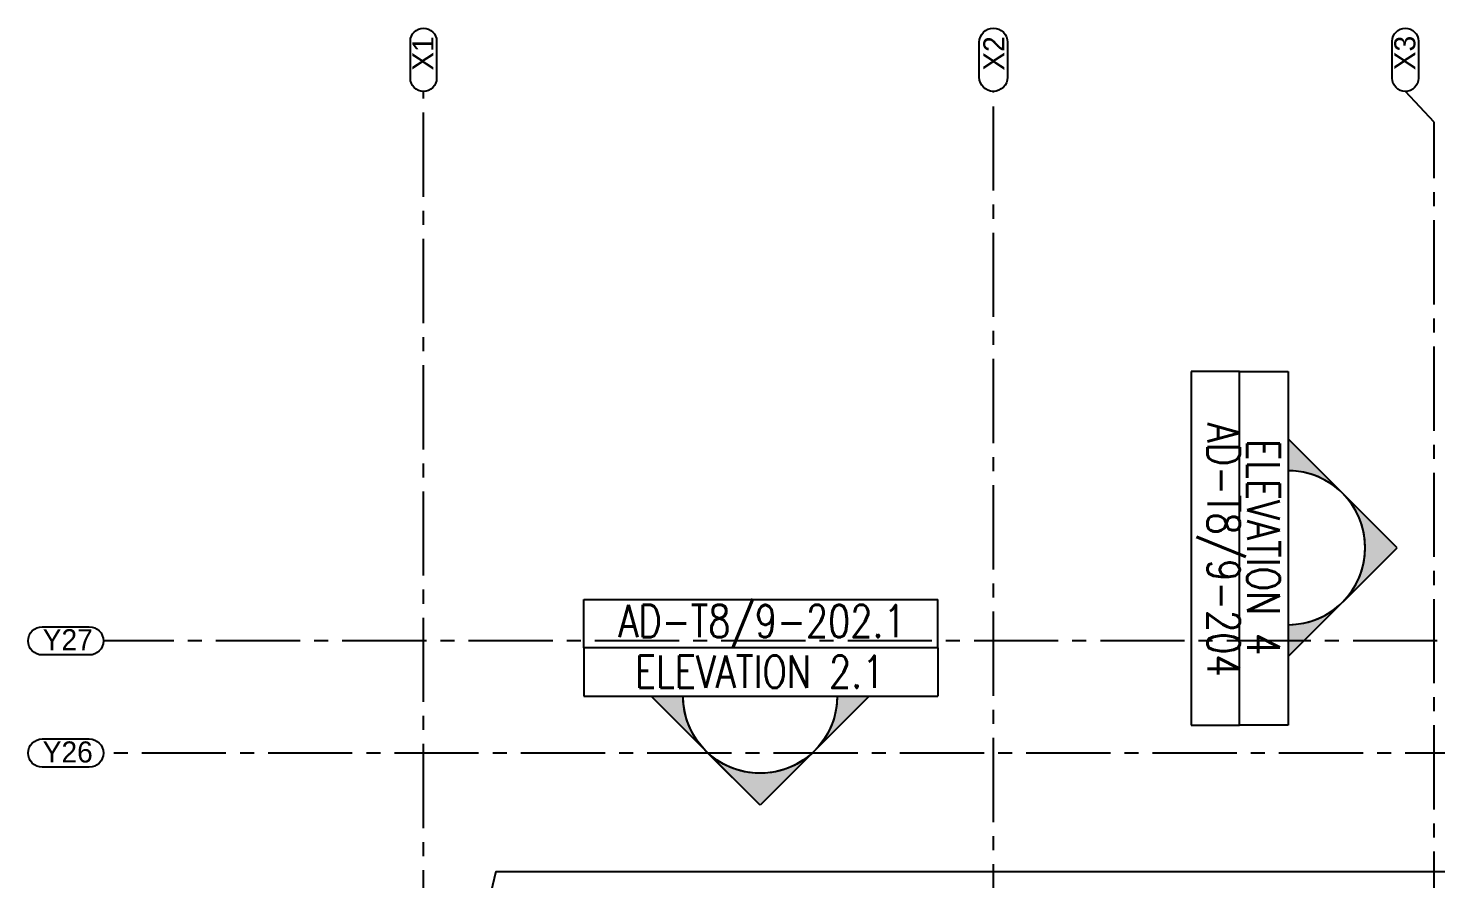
# Model space of a CAD drawing. Header units: millimetres. Extents: x 1180970 to 1231451, y -5737889 to -5695638.
# Drawn here: x 1181487 to 1194030, y -5705324 to -5697736 of the extents above; entities that cross this region are included whole.
import ezdxf

# ---------------------------------------------------------------- set-up
doc = ezdxf.new("R2010")
doc.units = ezdxf.units.MM
doc.header["$LTSCALE"] = 1000
doc.header["$MEASUREMENT"] = 0
for name, pattern in [('AUDIT_D_120904163729-0', [0]), ('T8_REFUGE COLUMNS$0$AUDIT_D_120904163729-0', [0]), ('T8_REFUGE COLUMNS$0$CENTER2', [1.125, 0.75, -0.125, 0.125, -0.125])]:
    doc.linetypes.add(name, pattern=pattern)
doc.layers.get('0').update_dxf_attribs({"linetype": 'AUDIT_D_120904163729-0'})
for name, color, linetype in [('A-GARDEN PARTITION', 1, 'Continuous'), ('T8(T9 IS SIMILAR) - GROUND FLOOR - DIMENSION & TEXTING$0$T8_REFUGE COLUMNS$0$a-section line', 92, 'Continuous'), ('T8_REFUGE COLUMNS$0$A-CENTERLINE', 193, 'T8_REFUGE COLUMNS$0$CENTER2'), ('T8_REFUGE COLUMNS$0$A-COLUMN GRID NUMBERING', 4, 'T8_REFUGE COLUMNS$0$AUDIT_D_120904163729-0')]:
    doc.layers.add(name, color=color, linetype=linetype)
doc.layers.add('T8(T9 IS SIMILAR) - GROUND FLOOR$0$D&W', color=8, linetype='Continuous', lineweight=25)
doc.styles.add('T8(T9 IS SIMILAR) - GROUND FLOOR - DIMENSION & TEXTING$0$T8_REFUGE COLUMNS$0$TEXT1', font='simplex.shx', dxfattribs={"width": 0.8})
doc.styles.add('T8_REFUGE COLUMNS$0$STANDARD', font='GOTHIC.TTF')

# ---------------------------------------------------------------- blocks, each defined once
blk = doc.blocks.new('T8_REFUGE COLUMNS')
at = {"layer": 'T8_REFUGE COLUMNS$0$A-CENTERLINE'}
for p, q in [((1185007.069074491, -5719488.744823414), (1185007.069074491, -5698299.636913835)), ((1190082.069074492, -5720558.787659313), (1190082.069074492, -5698299.636913835)), ((1194007.069074491, -5698573.632249597), (1193750.757091184, -5698299.636913835)), ((1194007.069074491, -5714822.308995705), (1194007.069074491, -5698573.632249597)), ((1214284.099511477, -5703194.863253396), (1182156.903157666, -5703194.863253396)), ((1218123.243195508, -5704194.863253396), (1182156.903157666, -5704194.863253396))]:
    blk.add_line(p, q, dxfattribs=at)
at = {"layer": 'T8_REFUGE COLUMNS$0$A-COLUMN GRID NUMBERING', "linetype": 'ByBlock'}
for points in [[(1185124.285253961, -5698182.423526943, -1), (1184889.852895022, -5698182.423526943), (1184889.852895022, -5697853.592311452, -1), (1185124.285253961, -5697853.592311452)], [(1190207.889094886, -5698173.820616878, -1), (1189956.249054098, -5698173.820616878), (1189956.249054098, -5697862.196152378, -1), (1190207.889094886, -5697862.196152378)], [(1193867.150157007, -5698182.415786756, -1), (1193632.717798068, -5698182.415786756), (1193632.717798068, -5697853.592311452, -1), (1193867.150157007, -5697853.592311452)], [(1181612.657248928, -5703320.68327379, -1), (1181612.657248928, -5703069.043233002), (1182031.083137271, -5703069.043233, -1), (1182031.083137271, -5703320.683273789)], [(1181612.657248928, -5704320.68327379, -1), (1181612.657248928, -5704069.043233002), (1182031.083137271, -5704069.043232999, -1), (1182031.083137271, -5704320.683273788)]]:
    blk.add_lwpolyline(points, format="xyb", close=True, dxfattribs=at)
at = {"layer": 'T8_REFUGE COLUMNS$0$A-COLUMN GRID NUMBERING', "linetype": 'ByBlock', "char_height": 187.5, "attachment_point": 1, "rotation": 90, "style": 'T8_REFUGE COLUMNS$0$STANDARD'}
for s, insert in [('X1', (1184908.602895022, -5698115.238328562)), ('X2', (1189992.206735946, -5698115.239259421)), ('X3', (1193651.467798068, -5698111.420505257))]:
    blk.add_mtext_dynamic_manual_height_columns(s, width=444.6849770843982, gutter_width=500, heights=[0], dxfattribs=dict(at, insert=insert))
at = {"layer": 'T8_REFUGE COLUMNS$0$A-COLUMN GRID NUMBERING', "linetype": 'ByBlock', "char_height": 187.5, "attachment_point": 1, "style": 'T8_REFUGE COLUMNS$0$STANDARD'}
for s, insert in [('Y27', (1181616.085549516, -5703090.954098038)), ('Y26', (1181616.085549506, -5704090.954098038))]:
    blk.add_mtext_dynamic_manual_height_columns(s, width=444.6849770843982, gutter_width=500, heights=[0], dxfattribs=dict(at, insert=insert))
blk = doc.blocks.new('T8(T9 IS SIMILAR) - GROUND FLOOR')
at = {"layer": 'T8(T9 IS SIMILAR) - GROUND FLOOR$0$D&W', "linetype": 'ByBlock'}
blk.add_blockref('T8_REFUGE COLUMNS', (0, 0), dxfattribs=at)
blk = doc.blocks.new('T8(T9 IS SIMILAR) - GROUND FLOOR - DIMENSION & TEXTING')
at = {"layer": 'T8(T9 IS SIMILAR) - GROUND FLOOR - DIMENSION & TEXTING$0$T8_REFUGE COLUMNS$0$a-section line', "extrusion": (-1.108004e-09, -6.5e-15, 1)}
h = blk.add_hatch(color=8, dxfattribs=at)
edge = h.paths.add_edge_path()
edge.add_line((1192706.24509637, -5703050.664132383), (1192706.245096377, -5703334.731793519))
edge.add_line((1192706.245096375, -5703334.731793519), (1193676.112757592, -5702364.86413228))
edge.add_line((1193676.112757593, -5702364.864132278), (1192706.245096361, -5701394.996471073))
edge.add_line((1192706.245096359, -5701394.996471073), (1192706.245096365, -5701679.06413221))
edge.add_ellipse((1192706.245096368, -5702364.864132296), major_axis=(484.9338306081196, 484.9338306178917), ratio=0.9999999999999923, start_angle=-134.99999999999972, end_angle=45.00000000000023, ccw=False)
at = {"layer": 'T8(T9 IS SIMILAR) - GROUND FLOOR - DIMENSION & TEXTING$0$T8_REFUGE COLUMNS$0$a-section line', "extrusion": (6.5e-15, 1.108004e-09, 1)}
h = blk.add_hatch(color=8, dxfattribs=at)
edge = h.paths.add_edge_path()
edge.add_line((1188690.311836144, -5703688.959763323), (1188974.379497279, -5703688.959763328))
edge.add_line((1188974.379497279, -5703688.959763328), (1188004.511836039, -5704658.827424544))
edge.add_line((1188004.511836039, -5704658.827424545), (1187034.644174834, -5703688.959763313))
edge.add_line((1187034.644174834, -5703688.959763311), (1187318.71183597, -5703688.959763317))
edge.add_ellipse((1188004.511836057, -5703688.95976332), major_axis=(-484.9338306178917, -484.9338306081193), ratio=0.9999999999999923, start_angle=314.9999999999998, end_angle=494.9999999999997)
at = {"layer": 'T8(T9 IS SIMILAR) - GROUND FLOOR - DIMENSION & TEXTING$0$T8_REFUGE COLUMNS$0$a-section line', "linetype": 'Continuous'}
for p, q in [((1192274.24509617, -5700795.484817383, -1.5532853712e-06), (1191842.245096106, -5700795.484817398, -2.0319298993e-06)), ((1191842.245096106, -5700795.484817398, -2.0319298993e-06), (1191842.245096291, -5703946.55078244, -2.0318691896e-06)), ((1192274.245096358, -5703946.550782426, -1.553224753e-06), (1192274.24509617, -5700795.484817383, -1.5532853712e-06)), ((1192274.245096358, -5703946.550782426, -1.553224753e-06), (1192274.24509617, -5700795.484817383, -1.5532853712e-06)), ((1192274.24509617, -5700795.484817383, -1.5532853712e-06), (1192706.245096242, -5700795.484817335, -1.0745671603e-06)), ((1192706.245096242, -5700795.484817335, -1.0745671603e-06), (1192706.245096423, -5703946.550782411, -1.0745802227e-06)), ((1193676.112757638, -5702364.864132388), (1192706.245096401, -5701394.996471163, -1.0745625244e-06)), ((1192706.245096427, -5703334.73179363, -1.0745689796e-06), (1193676.112757638, -5702364.864132388)), ((1186435.132521143, -5703256.959763121, 0.4895630955996307), (1186435.132521158, -5702824.959763058, 0.4895626169551025)), ((1186435.132521158, -5702824.959763058, 0.4895626169551025), (1189586.1984862, -5702824.959763243, 0.4895626170158123)), ((1187034.644174953, -5702824.959763097, 0.4895626170056142), (1187318.711836065, -5702824.959763112, 0.4895626169660793)), ((1188690.311836275, -5702824.959763195, 0.4895626169888568), (1188974.37949742, -5702824.959763201, 0.4895626170120715)), ((1189586.198486185, -5703256.959763306, 0.4895630956603405), (1189586.1984862, -5702824.959763243, 0.4895626170158123)), ((1191842.245096242, -5703050.664132514, -2.0318961451e-06), (1191842.24509625, -5703334.73179366, -2.0318729304e-06)), ((1189586.198486186, -5703256.959763309, 0.4895630956602489), (1186435.132521143, -5703256.959763121, 0.4895630955996307)), ((1189586.198486186, -5703256.959763309, 0.4895630956602489), (1186435.132521143, -5703256.959763121, 0.4895630955996307)), ((1186435.132521143, -5703256.959763121, 0.4895630955996307), (1186435.132521095, -5703688.959763194, 0.4895635743178416)), ((1189586.198486185, -5703256.959763306, 0.4895630956603405), (1189586.198486137, -5703688.959763379, 0.4895635743785514)), ((1186435.132521095, -5703688.959763194, 0.4895635743178416), (1189586.198486172, -5703688.959763375, 0.4895635743047792)), ((1188004.511836149, -5704658.82742459, 0.4895646488850019), (1187034.644174924, -5703688.959763353, 0.4895635743224775)), ((1188974.379497391, -5703688.959763379, 0.4895635743160222), (1188004.511836149, -5704658.82742459, 0.4895646488850019)), ((1191842.245096291, -5703946.55078244, -2.0318691896e-06), (1192274.245096358, -5703946.550782426, -1.553224753e-06)), ((1192706.245096423, -5703946.550782411, -1.0745802227e-06), (1192274.245096358, -5703946.550782426, -1.553224753e-06))]:
    blk.add_line(p, q, dxfattribs=at)
at = {"layer": 'T8(T9 IS SIMILAR) - GROUND FLOOR - DIMENSION & TEXTING$0$T8_REFUGE COLUMNS$0$a-section line'}
for p, q in [((1188004.511836149, -5704658.82742459, 0.4895646488850019), (1187519.578005536, -5704173.893593973, 0.489564111637799)), ((1188489.445666753, -5704173.893593981, 0.4895641115636728), (1188004.511836149, -5704658.82742459, 0.4895646488850019))]:
    blk.add_line(p, q, dxfattribs=at)
at = {"layer": 'T8(T9 IS SIMILAR) - GROUND FLOOR - DIMENSION & TEXTING$0$T8_REFUGE COLUMNS$0$a-section line', "extrusion": (-1.108003977709307e-09, -6.477709306945996e-15, 1)}
blk.add_ellipse((1192706.245096417, -5702364.864132414, -1.0745629719e-06), major_axis=(484.9338306081238, 484.9338306178947, 5.373117545e-07), ratio=0.9999999999999872, start_param=3.926990816987247, end_param=7.06858347057704, dxfattribs=at)
at = {"layer": 'T8(T9 IS SIMILAR) - GROUND FLOOR - DIMENSION & TEXTING$0$T8_REFUGE COLUMNS$0$a-section line', "linetype": 'Continuous', "extrusion": (-1.108003980729284e-09, -6.519270715892508e-15, 1)}
blk.add_ellipse((1192706.245096417, -5702364.864132414, -1.0745629719e-06), major_axis=(484.9338306178887, -484.933830608118, 5.373054533e-07), ratio=0.9999999999999856, start_param=5.497787143782129, end_param=8.639379797371923, dxfattribs=at)
at = {"layer": 'T8(T9 IS SIMILAR) - GROUND FLOOR - DIMENSION & TEXTING$0$T8_REFUGE COLUMNS$0$a-section line', "extrusion": (-6.477709306945996e-15, -1.108003977709307e-09, -1)}
blk.add_ellipse((1188004.511836175, -5703688.959763369, 0.4895635743220299), major_axis=(-484.9338306178947, -484.9338306081238, 5.373117545e-07), ratio=0.9999999999999872, start_param=3.926990816987247, end_param=7.06858347057704, dxfattribs=at)
at = {"layer": 'T8(T9 IS SIMILAR) - GROUND FLOOR - DIMENSION & TEXTING$0$T8_REFUGE COLUMNS$0$a-section line', "linetype": 'Continuous', "extrusion": (-6.519270715892508e-15, -1.108003980729284e-09, -1)}
blk.add_ellipse((1188004.511836175, -5703688.959763369, 0.4895635743220299), major_axis=(484.933830608118, -484.9338306178887, 5.373054533e-07), ratio=0.9999999999999856, start_param=5.497787143782129, end_param=8.639379797371923, dxfattribs=at)
at = {"layer": 'T8(T9 IS SIMILAR) - GROUND FLOOR - DIMENSION & TEXTING$0$T8_REFUGE COLUMNS$0$a-section line', "extrusion": (-6.47770930849696e-15, -1.108003977709308e-09, -0.9999999999999998)}
blk.add_ellipse((1188004.511836175, -5703688.959763369, 0.4895635743220299), major_axis=(-484.9338306178934, -484.9338306081224, 5.373117545e-07), ratio=0.9999999999999956, start_param=-1.570796326794896, end_param=4.2e-15, dxfattribs=at)
at = {"layer": 'T8(T9 IS SIMILAR) - GROUND FLOOR - DIMENSION & TEXTING$0$T8_REFUGE COLUMNS$0$a-section line', "extrusion": (-1.108004e-09, 6.5e-15, 1), "char_height": 288.0000000000001, "width": 3463.413954958072, "attachment_point": 5, "style": 'T8(T9 IS SIMILAR) - GROUND FLOOR - DIMENSION & TEXTING$0$T8_REFUGE COLUMNS$0$TEXT1'}
for s, insert, text_direction in [('AD-T8/9-204', (1192083.65030611, -5702382.664397238, -1.7960502314e-06), (5.79839e-11, -1, 6.5e-15)), ('ELEVATION 4', (1192486.939444119, -5702360.88332317, -1.3175857051e-06), (5.79837e-11, -1, 6.5e-15))]:
    blk.add_mtext(s, dxfattribs=dict(at, insert=insert, text_direction=text_direction))
at = {"layer": 'T8(T9 IS SIMILAR) - GROUND FLOOR - DIMENSION & TEXTING$0$T8_REFUGE COLUMNS$0$a-section line', "extrusion": (-6.5e-15, 1.108004e-09, 1), "char_height": 288.0000000000001, "width": 3463.413954958072, "attachment_point": 5, "text_direction": (1, -5.79841e-11, 6.5e-15), "style": 'T8(T9 IS SIMILAR) - GROUND FLOOR - DIMENSION & TEXTING$0$T8_REFUGE COLUMNS$0$TEXT1'}
for s, insert in [('AD-T8/9-202.1', (1188022.312100998, -5703066.364973061, 0.4895628528347704)), ('ELEVATION 2.1', (1188000.531026931, -5703469.654111071, 0.4895633312992968))]:
    blk.add_mtext(s, dxfattribs=dict(at, insert=insert))

msp = doc.modelspace()

# ---------------------------------------------------------------- block references
at = {"linetype": 'ByBlock'}
msp.add_blockref('T8(T9 IS SIMILAR) - GROUND FLOOR', (0, 0), dxfattribs=at)

# ---------------------------------------------------------------- next in the draw order: block references
msp.add_blockref('T8(T9 IS SIMILAR) - GROUND FLOOR - DIMENSION & TEXTING', (0, 0), dxfattribs=at)

# ---------------------------------------------------------------- next in the draw order: linework, layer by layer
at = {"layer": 'A-GARDEN PARTITION', "linetype": 'ByBlock'}
msp.add_line((1185651.097133651, -5705250.316582719, -4.861307630955547), (1184846.645748542, -5708599.616840745, -4.861307630955547), dxfattribs=at)
at = {"layer": 'A-GARDEN PARTITION'}
msp.add_line((1185651.097133651, -5705250.316582719, -4.861307630955547), (1194135.47239986, -5705250.316587416, -4.861307630955547), dxfattribs=at)

doc.saveas('drawing.dxf')
